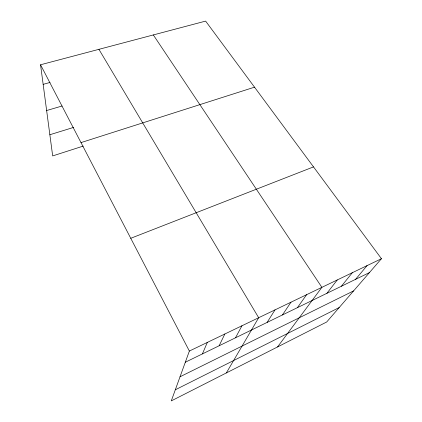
<?xml version="1.0" encoding="UTF-8"?>
<svg xmlns="http://www.w3.org/2000/svg" width="422" height="422" viewBox="0 0 422 422"><rect width="100%" height="100%" fill="white"/><g stroke="black" fill="none" stroke-linecap="round" stroke-linejoin="round"><path stroke-width="0.63" d="M381.451 258.707L189.367 351.051L171.279 400.9L326.702 321.986L381.451 258.707L205.625 21.1L40.549 64.772L52.676 155.924L83.224 146.086M202.412 353.905L207.313 342.421M219.134 345.766L224.836 333.997M235.487 337.806L241.954 325.768M226.329 372.948L258.675 317.729L98.922 49.332M267.126 322.403L275.017 309.875M282.434 314.949L290.99 302.194M297.42 307.649L306.609 294.688M277.544 346.947L321.886 287.34L153.323 34.936M326.892 293.306L337.278 279.944M341.372 286.253L352.328 272.707M355.556 279.348L367.05 265.633M175.309 389.796L339.172 307.575M180.036 376.767L353.599 290.895M185.311 362.234L369.445 272.586M130.751 238.293L313.509 166.896M81.003 142.599L254.519 87.18M49.854 134.734L73.597 127.407M46.636 110.532L62.066 106.006M43.155 84.353L50.039 82.448M40.549 64.772L189.367 351.051"/></g></svg>
